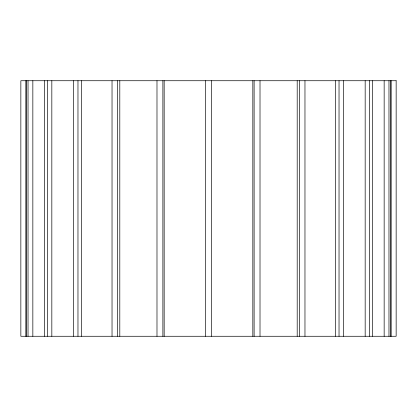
<?xml version="1.0" encoding="UTF-8"?>
<svg xmlns="http://www.w3.org/2000/svg" width="417" height="417" viewBox="0 0 417 417"><rect width="100%" height="100%" fill="white"/><g stroke="black" fill="none" stroke-linecap="round" stroke-linejoin="round"><path stroke-width="0.63" d="M391.172 80.731L391.172 336.269M390.547 80.731L390.547 336.269M388.967 80.731L388.967 336.269M384.156 80.731L384.156 336.269M372.537 80.731L372.537 336.269M369.483 80.731L369.483 336.269M365.172 80.731L365.172 336.269M343.347 80.731L343.347 336.269M339.031 80.731L339.031 336.269M335.513 80.731L335.513 336.269M304.968 80.731L304.968 336.269M299.682 80.731L299.682 336.269M297.196 80.731L297.196 336.269M260.015 80.731L260.015 336.269M254.12 80.731L254.12 336.269M252.832 80.731L252.832 336.269M211.549 80.731L211.549 336.269M205.451 80.731L205.451 336.269M164.168 80.731L164.168 336.269M162.88 80.731L162.88 336.269M156.985 80.731L156.985 336.269M119.804 80.731L119.804 336.269M117.318 80.731L117.318 336.269M112.032 80.731L112.032 336.269M81.487 80.731L81.487 336.269M77.969 80.731L77.969 336.269M73.653 80.731L73.653 336.269M51.828 80.731L51.828 336.269M47.517 80.731L47.517 336.269M44.463 80.731L44.463 336.269M32.844 80.731L32.844 336.269M28.033 80.731L28.033 336.269M26.453 80.731L26.453 336.269M25.828 80.731L25.828 336.269M396.15 80.731L20.85 80.731L20.85 336.269L396.15 336.269L396.15 80.731"/></g></svg>
